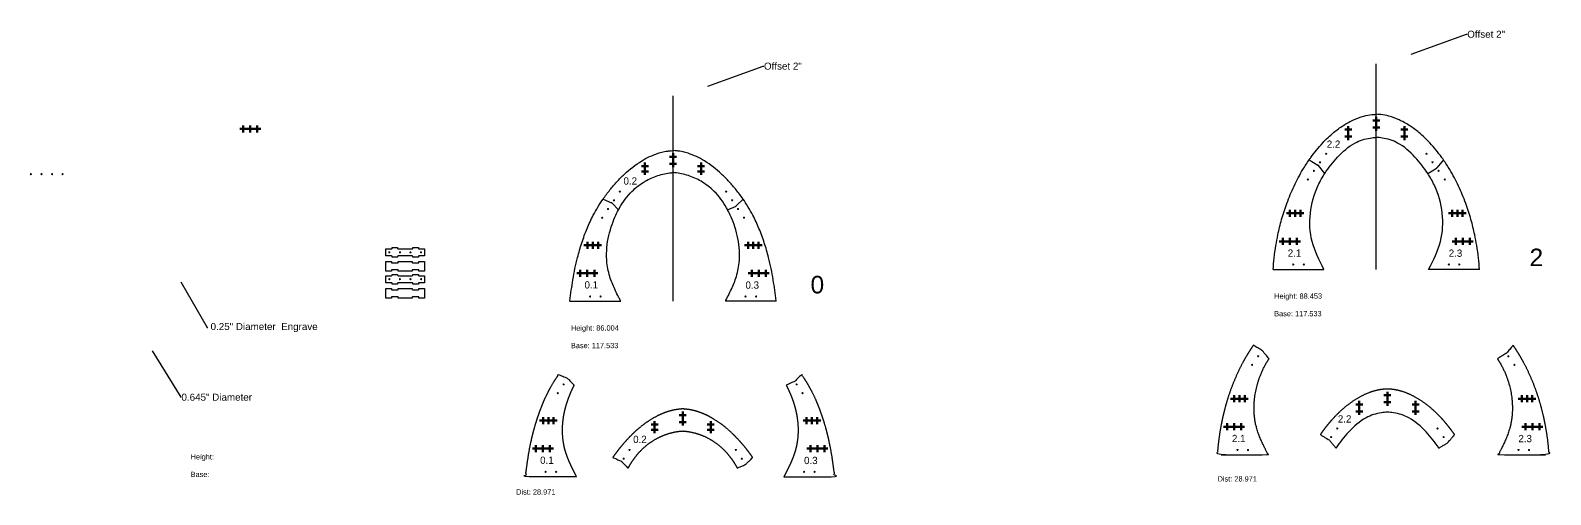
# Model space of a CAD drawing. Header units: inches. Extents: x -1683 to 11264, y -1696 to 865.
# Drawn here: x -1683 to -817, y 85 to 349 of the extents above; entities that cross this region are included whole.
import ezdxf
from ezdxf import colors
from ezdxf.entities.mleader import LeaderData, LeaderLine
from ezdxf.math import Vec2, Vec3

# ---------------------------------------------------------------- set-up
doc = ezdxf.new("R2010")
doc.units = ezdxf.units.IN
doc.header["$MEASUREMENT"] = 0
doc.header["$PDMODE"] = 2
doc.header["$PDSIZE"] = 2
for name, color, linetype, lineweight in [('Annotation', 7, 'Continuous', 9), ('Drilling', 3, 'Continuous', 13), ('Engrave', 4, 'Continuous', 50)]:
    doc.layers.add(name, color=color, linetype=linetype, lineweight=lineweight)
doc.styles.get("Standard").update_dxf_attribs({"font": 'Arial.ttf'})
doc.styles.add('Tw Cen MT', font='')
doc.styles.get('Tw Cen MT').set_extended_font_data('Tw Cen MT')

# ---------------------------------------------------------------- blocks, each defined once
blk = doc.blocks.new('*U124')
at = {"layer": 'Drilling'}
blk.add_circle((0, 0), 0.333, dxfattribs=at)
blk = doc.blocks.new('*U125')
at = {"layer": 'Drilling', "color": 0, "linetype": 'ByBlock', "lineweight": -2, "transparency": 16777216}
for p in [(-18, 0), (-12, 0), (-6, 0), (0, 0)]:
    blk.add_blockref('*U124', p, dxfattribs=at)
blk = doc.blocks.new('*U316')
at = {"layer": 'Drilling'}
blk.add_circle((0, 0), 0.333, dxfattribs=at)
blk = doc.blocks.new('*U317')
at = {"layer": 'Drilling', "color": 0, "linetype": 'ByBlock', "lineweight": -2, "transparency": 16777216}
for p in [(-18, 0), (-12, 0), (-6, 0), (0, 0)]:
    blk.add_blockref('*U316', p, dxfattribs=at)
blk = doc.blocks.new('*U512')
at = {"layer": 'Engrave'}
blk.add_point((0, 0), dxfattribs=at)
blk = doc.blocks.new('*U513')
at = {"layer": 'Engrave', "color": 0, "linetype": 'ByBlock', "lineweight": -2, "transparency": 16777216}
for p in [(0, 0), (4, 0), (8, 0)]:
    blk.add_blockref('*U512', p, dxfattribs=at)
blk = doc.blocks.new('*U2768')
at = {"layer": 'Engrave'}
blk.add_point((0, 0), dxfattribs=at)
blk = doc.blocks.new('*U2769')
at = {"layer": 'Engrave', "color": 0, "linetype": 'ByBlock', "lineweight": -2, "transparency": 16777216}
for p in [(0, 0), (4, 0), (8, 0)]:
    blk.add_blockref('*U2768', p, dxfattribs=at)
blk = doc.blocks.new('*U2770')
at = {"layer": 'Engrave'}
blk.add_point((0, 0), dxfattribs=at)
blk = doc.blocks.new('*U2771')
at = {"layer": 'Engrave', "color": 0, "linetype": 'ByBlock', "lineweight": -2, "transparency": 16777216}
for p in [(0, 0), (3, 0), (6, 0)]:
    blk.add_blockref('*U2770', p, dxfattribs=at)
blk = doc.blocks.new('*U2773')
at = {"layer": 'Engrave'}
blk.add_point((0, 0), dxfattribs=at)
blk = doc.blocks.new('*U2774')
at = {"layer": 'Engrave', "color": 0, "linetype": 'ByBlock', "lineweight": -2, "transparency": 16777216}
for p in [(0, 0), (4, 0)]:
    blk.add_blockref('*U2773', p, dxfattribs=at)
blk = doc.blocks.new('*U2776')
at = {"layer": 'Engrave'}
blk.add_point((0, 0), dxfattribs=at)
blk = doc.blocks.new('*U2777')
at = {"layer": 'Engrave', "color": 0, "linetype": 'ByBlock', "lineweight": -2, "transparency": 16777216}
for p in [(0, 0), (3, 0)]:
    blk.add_blockref('*U2776', p, dxfattribs=at)
blk = doc.blocks.new('*U2778')
at = {"layer": 'Engrave'}
blk.add_point((0, 0), dxfattribs=at)
blk = doc.blocks.new('*U2779')
at = {"layer": 'Engrave', "color": 0, "linetype": 'ByBlock', "lineweight": -2, "transparency": 16777216}
for p in [(0, 0), (4, 0), (8, 0)]:
    blk.add_blockref('*U2778', p, dxfattribs=at)
blk = doc.blocks.new('*U2780')
at = {"layer": 'Engrave'}
blk.add_point((0, 0), dxfattribs=at)
blk = doc.blocks.new('*U2781')
at = {"layer": 'Engrave', "color": 0, "linetype": 'ByBlock', "lineweight": -2, "transparency": 16777216}
for p in [(0, 0), (3, 0), (6, 0)]:
    blk.add_blockref('*U2780', p, dxfattribs=at)
blk = doc.blocks.new('*U2782')
at = {"layer": 'Engrave'}
blk.add_point((0, 0), dxfattribs=at)
blk = doc.blocks.new('*U2783')
at = {"layer": 'Engrave', "color": 0, "linetype": 'ByBlock', "lineweight": -2, "transparency": 16777216}
for p in [(0, 0), (3, 0)]:
    blk.add_blockref('*U2782', p, dxfattribs=at)
blk = doc.blocks.new('*U2786')
at = {"layer": 'Engrave'}
blk.add_point((0, 0), dxfattribs=at)
blk = doc.blocks.new('*U2787')
at = {"layer": 'Engrave', "color": 0, "linetype": 'ByBlock', "lineweight": -2, "transparency": 16777216}
for p in [(0, 0), (4, 0), (8, 0)]:
    blk.add_blockref('*U2786', p, dxfattribs=at)
blk = doc.blocks.new('*U2788')
at = {"layer": 'Engrave'}
blk.add_point((0, 0), dxfattribs=at)
blk = doc.blocks.new('*U2789')
at = {"layer": 'Engrave', "color": 0, "linetype": 'ByBlock', "lineweight": -2, "transparency": 16777216}
for p in [(0, 0), (3, 0), (6, 0)]:
    blk.add_blockref('*U2788', p, dxfattribs=at)
blk = doc.blocks.new('*U2793')
at = {"layer": 'Engrave'}
blk.add_point((0, 0), dxfattribs=at)
blk = doc.blocks.new('*U2794')
at = {"layer": 'Engrave', "color": 0, "linetype": 'ByBlock', "lineweight": -2, "transparency": 16777216}
for p in [(0, 0), (4, 0)]:
    blk.add_blockref('*U2793', p, dxfattribs=at)
blk = doc.blocks.new('*U2795')
at = {"layer": 'Engrave'}
blk.add_point((0, 0), dxfattribs=at)
blk = doc.blocks.new('*U2796')
at = {"layer": 'Engrave', "color": 0, "linetype": 'ByBlock', "lineweight": -2, "transparency": 16777216}
for p in [(0, 0), (3, 0)]:
    blk.add_blockref('*U2795', p, dxfattribs=at)
blk = doc.blocks.new('*U2797')
at = {"layer": 'Engrave'}
blk.add_point((0, 0), dxfattribs=at)
blk = doc.blocks.new('*U2798')
at = {"layer": 'Engrave', "color": 0, "linetype": 'ByBlock', "lineweight": -2, "transparency": 16777216}
for p in [(0, 0), (3, 0)]:
    blk.add_blockref('*U2797', p, dxfattribs=at)
blk = doc.blocks.new('*U2801')
at = {"layer": 'Engrave'}
blk.add_point((0, 0), dxfattribs=at)
blk = doc.blocks.new('*U2802')
at = {"layer": 'Engrave', "color": 0, "linetype": 'ByBlock', "lineweight": -2, "transparency": 16777216}
for p in [(0, 0), (4, 0), (8, 0)]:
    blk.add_blockref('*U2801', p, dxfattribs=at)
blk = doc.blocks.new('*U2803')
at = {"layer": 'Engrave'}
blk.add_point((0, 0), dxfattribs=at)
blk = doc.blocks.new('*U2804')
at = {"layer": 'Engrave', "color": 0, "linetype": 'ByBlock', "lineweight": -2, "transparency": 16777216}
for p in [(0, 0), (3, 0), (6, 0)]:
    blk.add_blockref('*U2803', p, dxfattribs=at)
blk = doc.blocks.new('*U2915')
at = {"layer": 'Engrave'}
blk.add_point((0, 0), dxfattribs=at)
blk = doc.blocks.new('*U2916')
at = {"layer": 'Engrave', "color": 0, "linetype": 'ByBlock', "lineweight": -2, "transparency": 16777216}
for p in [(0, 0), (4, 0), (8, 0)]:
    blk.add_blockref('*U2915', p, dxfattribs=at)
blk = doc.blocks.new('*U2917')
at = {"layer": 'Engrave'}
blk.add_point((0, 0), dxfattribs=at)
blk = doc.blocks.new('*U2918')
at = {"layer": 'Engrave', "color": 0, "linetype": 'ByBlock', "lineweight": -2, "transparency": 16777216}
for p in [(0, 0), (3, 0), (6, 0)]:
    blk.add_blockref('*U2917', p, dxfattribs=at)
blk = doc.blocks.new('*U2919')
at = {"layer": 'Engrave'}
blk.add_point((0, 0), dxfattribs=at)
blk = doc.blocks.new('*U2920')
at = {"layer": 'Engrave', "color": 0, "linetype": 'ByBlock', "lineweight": -2, "transparency": 16777216}
for p in [(0, 0), (4, 0)]:
    blk.add_blockref('*U2919', p, dxfattribs=at)
blk = doc.blocks.new('*U2921')
at = {"layer": 'Engrave'}
blk.add_point((0, 0), dxfattribs=at)
blk = doc.blocks.new('*U2922')
at = {"layer": 'Engrave', "color": 0, "linetype": 'ByBlock', "lineweight": -2, "transparency": 16777216}
for p in [(0, 0), (4, 0)]:
    blk.add_blockref('*U2921', p, dxfattribs=at)
blk = doc.blocks.new('*U2923')
at = {"layer": 'Engrave'}
blk.add_point((0, 0), dxfattribs=at)
blk = doc.blocks.new('*U2924')
at = {"layer": 'Engrave', "color": 0, "linetype": 'ByBlock', "lineweight": -2, "transparency": 16777216}
for p in [(0, 0), (4, 0), (8, 0)]:
    blk.add_blockref('*U2923', p, dxfattribs=at)
blk = doc.blocks.new('*U2925')
at = {"layer": 'Engrave'}
blk.add_point((0, 0), dxfattribs=at)
blk = doc.blocks.new('*U2926')
at = {"layer": 'Engrave', "color": 0, "linetype": 'ByBlock', "lineweight": -2, "transparency": 16777216}
for p in [(0, 0), (3, 0), (6, 0)]:
    blk.add_blockref('*U2925', p, dxfattribs=at)
blk = doc.blocks.new('*U2927')
at = {"layer": 'Engrave'}
blk.add_point((0, 0), dxfattribs=at)
blk = doc.blocks.new('*U2928')
at = {"layer": 'Engrave', "color": 0, "linetype": 'ByBlock', "lineweight": -2, "transparency": 16777216}
for p in [(0, 0), (4, 0)]:
    blk.add_blockref('*U2927', p, dxfattribs=at)
blk = doc.blocks.new('*U2931')
at = {"layer": 'Engrave'}
blk.add_point((0, 0), dxfattribs=at)
blk = doc.blocks.new('*U2932')
at = {"layer": 'Engrave', "color": 0, "linetype": 'ByBlock', "lineweight": -2, "transparency": 16777216}
for p in [(0, 0), (4, 0), (8, 0)]:
    blk.add_blockref('*U2931', p, dxfattribs=at)
blk = doc.blocks.new('*U2933')
at = {"layer": 'Engrave'}
blk.add_point((0, 0), dxfattribs=at)
blk = doc.blocks.new('*U2934')
at = {"layer": 'Engrave', "color": 0, "linetype": 'ByBlock', "lineweight": -2, "transparency": 16777216}
for p in [(0, 0), (3, 0), (6, 0)]:
    blk.add_blockref('*U2933', p, dxfattribs=at)
blk = doc.blocks.new('*U2938')
at = {"layer": 'Engrave'}
blk.add_point((0, 0), dxfattribs=at)
blk = doc.blocks.new('*U2939')
at = {"layer": 'Engrave', "color": 0, "linetype": 'ByBlock', "lineweight": -2, "transparency": 16777216}
for p in [(0, 0), (4, 0)]:
    blk.add_blockref('*U2938', p, dxfattribs=at)
blk = doc.blocks.new('*U2940')
at = {"layer": 'Engrave'}
blk.add_point((0, 0), dxfattribs=at)
blk = doc.blocks.new('*U2941')
at = {"layer": 'Engrave', "color": 0, "linetype": 'ByBlock', "lineweight": -2, "transparency": 16777216}
for p in [(0, 0), (4, 0)]:
    blk.add_blockref('*U2940', p, dxfattribs=at)
blk = doc.blocks.new('*U2942')
at = {"layer": 'Engrave'}
blk.add_point((0, 0), dxfattribs=at)
blk = doc.blocks.new('*U2943')
at = {"layer": 'Engrave', "color": 0, "linetype": 'ByBlock', "lineweight": -2, "transparency": 16777216}
for p in [(0, 0), (4, 0)]:
    blk.add_blockref('*U2942', p, dxfattribs=at)
blk = doc.blocks.new('*U2946')
at = {"layer": 'Engrave'}
blk.add_point((0, 0), dxfattribs=at)
blk = doc.blocks.new('*U2947')
at = {"layer": 'Engrave', "color": 0, "linetype": 'ByBlock', "lineweight": -2, "transparency": 16777216}
for p in [(0, 0), (4, 0), (8, 0)]:
    blk.add_blockref('*U2946', p, dxfattribs=at)
blk = doc.blocks.new('*U2948')
at = {"layer": 'Engrave'}
blk.add_point((0, 0), dxfattribs=at)
blk = doc.blocks.new('*U2949')
at = {"layer": 'Engrave', "color": 0, "linetype": 'ByBlock', "lineweight": -2, "transparency": 16777216}
for p in [(0, 0), (3, 0), (6, 0)]:
    blk.add_blockref('*U2948', p, dxfattribs=at)

msp = doc.modelspace()

# ---------------------------------------------------------------- linework, layer by layer
for p, q in [((-916.5583, 213.03665), (-916.5583, 330.23542)), ((-1317.1114, 194.84071), (-1317.1114, 312.03948)), ((-954.81141, 275.51846), (-949.82097, 272.52832)), ((-945.85847, 267.82258), (-949.56403, 272.30747)), ((-887.25814, 267.82258), (-882.26769, 270.81271)), ((-878.30519, 275.51846), (-882.01076, 271.03357)), ((-1356.95135, 253.16871), (-1352.15823, 251.00154)), ((-1277.27144, 253.16871), (-1280.93498, 249.3939)), ((-1348.18907, 247.012), (-1351.85261, 250.7868)), ((-1286.03373, 247.012), (-1281.2406, 249.17916)), ((-975.32496, 213.03684), (-946.35391, 213.03684)), ((-857.79165, 213.03684), (-886.7627, 213.03684)), ((-1375.87805, 194.84089), (-1346.90691, 194.84071)), ((-1258.34475, 194.84089), (-1287.31589, 194.84071))]:
    msp.add_line(p, q)
for points in [[(-1480.66869, 220.74026), (-1480.66869, 224.74026), (-1477.41869, 224.74026, 0.414213562), (-1477.16869, 224.99026), (-1477.16869, 225.49026), (-1473.96869, 225.49026), (-1473.96869, 224.99026, 0.414213562), (-1473.71869, 224.74026), (-1465.61869, 224.74026, 0.414213562), (-1465.36869, 224.99026), (-1465.36869, 225.49026), (-1462.16869, 225.49026), (-1462.16869, 224.99026, 0.414213562), (-1461.91869, 224.74026), (-1458.66869, 224.74026), (-1458.66869, 220.74026), (-1461.91869, 220.74026, 0.414213562), (-1462.16869, 220.49026), (-1462.16869, 219.99026), (-1465.36869, 219.99026), (-1465.36869, 220.49026, 0.414213562), (-1465.61869, 220.74026), (-1473.71869, 220.74026, 0.414213562), (-1473.96869, 220.49026), (-1473.96869, 219.99026), (-1477.16869, 219.99026), (-1477.16869, 220.49026, 0.414213562), (-1477.41869, 220.74026)], [(-1477.46869, 217.47058), (-1477.46869, 216.97058, 0.414213562), (-1477.21869, 216.72058), (-1473.91869, 216.72058, 0.414213562), (-1473.66869, 216.97058), (-1473.66869, 217.47058), (-1465.66869, 217.47058), (-1465.66869, 216.97058, 0.414213562), (-1465.41869, 216.72058), (-1462.11869, 216.72058, 0.414213562), (-1461.86869, 216.97058), (-1461.86869, 217.47058), (-1458.66869, 217.47058), (-1458.66869, 212.02058), (-1461.86869, 212.02058), (-1461.86869, 212.52058, 0.414213562), (-1462.11869, 212.77058), (-1465.41869, 212.77058, 0.414213562), (-1465.66869, 212.52058), (-1465.66869, 212.02058), (-1473.66869, 212.02058), (-1473.66869, 212.52058, 0.414213562), (-1473.91869, 212.77058), (-1477.21869, 212.77058, 0.414213562), (-1477.46869, 212.52058), (-1477.46869, 212.02058), (-1480.66869, 212.02058), (-1480.66869, 217.47058)], [(-1480.66869, 205.42252), (-1480.66869, 209.42252), (-1477.41869, 209.42252, 0.414213562), (-1477.16869, 209.67252), (-1477.16869, 210.17252), (-1473.96869, 210.17252), (-1473.96869, 209.67252, 0.414213562), (-1473.71869, 209.42252), (-1465.61869, 209.42252, 0.414213562), (-1465.36869, 209.67252), (-1465.36869, 210.17252), (-1462.16869, 210.17252), (-1462.16869, 209.67252, 0.414213562), (-1461.91869, 209.42252), (-1458.66869, 209.42252), (-1458.66869, 205.42252), (-1461.91869, 205.42252, 0.414213562), (-1462.16869, 205.17252), (-1462.16869, 204.67252), (-1465.36869, 204.67252), (-1465.36869, 205.17252, 0.414213562), (-1465.61869, 205.42252), (-1473.71869, 205.42252, 0.414213562), (-1473.96869, 205.17252), (-1473.96869, 204.67252), (-1477.16869, 204.67252), (-1477.16869, 205.17252, 0.414213562), (-1477.41869, 205.42252)], [(-1477.46869, 202.15284), (-1477.46869, 201.65284, 0.414213562), (-1477.21869, 201.40284), (-1473.91869, 201.40284, 0.414213562), (-1473.66869, 201.65284), (-1473.66869, 202.15284), (-1465.66869, 202.15284), (-1465.66869, 201.65284, 0.414213562), (-1465.41869, 201.40284), (-1462.11869, 201.40284, 0.414213562), (-1461.86869, 201.65284), (-1461.86869, 202.15284), (-1458.66869, 202.15284), (-1458.66869, 196.70284), (-1461.86869, 196.70284), (-1461.86869, 197.20284, 0.414213562), (-1462.11869, 197.45284), (-1465.41869, 197.45284, 0.414213562), (-1465.66869, 197.20284), (-1465.66869, 196.70284), (-1473.66869, 196.70284), (-1473.66869, 197.20284, 0.414213562), (-1473.91869, 197.45284), (-1477.21869, 197.45284, 0.414213562), (-1477.46869, 197.20284), (-1477.46869, 196.70284), (-1480.66869, 196.70284), (-1480.66869, 202.15284)]]:
    msp.add_lwpolyline(points, format="xyb", close=True)
for centre, start, end in [((-950.33494, 271.67052), 39.564643, 59.07113313), ((-882.78167, 271.67052), 300.92886687, 320.435357), ((-1352.57021, 250.09035), 44.14300032, 65.67037489), ((-1281.65259, 250.09035), 294.32962511, 315.85699968)]:
    msp.add_arc(centre, 1, start, end)
for points, knots in [([(-954.81141, 275.51846), (-954.49996, 275.96795), (-952.1267, 279.33007), (-947.71695, 284.76466), (-941.38304, 290.83401), (-935.45172, 295.26154), (-929.70698, 298.47281), (-924.25122, 300.49948), (-919.90612, 301.32841), (-917.48636, 301.48298), (-916.61551, 301.48979), (-916.5583, 301.49003)], [105.002959458, 105.002959458, 105.002959458, 105.002959458, 107.591265343, 124.479830181, 138.046092772, 149.023123016, 159.439633593, 169.104959588, 176.444360695, 180.296817196, 180.567674397, 180.567674397, 180.567674397, 180.567674397]), ([(-878.30519, 275.51846), (-878.61664, 275.96795), (-880.98991, 279.33007), (-885.39966, 284.76466), (-891.73357, 290.83401), (-897.66488, 295.26154), (-903.40963, 298.47281), (-908.86539, 300.49948), (-913.21049, 301.32841), (-915.63024, 301.48298), (-916.5011, 301.48979), (-916.5583, 301.49003)], [105.002959458, 105.002959458, 105.002959458, 105.002959458, 107.591265343, 124.479830181, 138.046092772, 149.023123016, 159.439633593, 169.104959588, 176.444360695, 180.296817196, 180.567674397, 180.567674397, 180.567674397, 180.567674397]), ([(-945.85847, 267.82258), (-943.72728, 271.08683), (-938.57651, 277.5055), (-930.17357, 285.20611), (-921.90482, 287.88117), (-917.70752, 288.22572), (-916.5583, 288.32005)], [57.791522081, 57.791522081, 57.791522081, 57.791522081, 69.465306279, 82.208032035, 91.385340488, 94.845455813, 94.845455813, 94.845455813, 94.845455813]), ([(-887.25814, 267.82258), (-889.38932, 271.08683), (-894.5401, 277.5055), (-902.94304, 285.20611), (-911.21179, 287.88117), (-915.40909, 288.22572), (-916.5583, 288.32005)], [57.791522081, 57.791522081, 57.791522081, 57.791522081, 69.465306279, 82.208032035, 91.385340488, 94.845455813, 94.845455813, 94.845455813, 94.845455813]), ([(-1356.95135, 253.16871), (-1355.72634, 254.93385), (-1354.43765, 256.6565), (-1351.81308, 259.92666), (-1350.48526, 261.47857), (-1347.72054, 264.50213), (-1346.28226, 265.97105), (-1341.78036, 270.19234), (-1338.52908, 272.76007), (-1333.52506, 275.80695), (-1332.02052, 276.62606), (-1328.90667, 278.0931), (-1327.29938, 278.73873), (-1324.71488, 279.56417), (-1323.76676, 279.82454), (-1322.22263, 280.17254), (-1321.63427, 280.28788), (-1320.40988, 280.48986), (-1319.77951, 280.57171), (-1318.54403, 280.71009), (-1317.93608, 280.76731), (-1317.32575, 280.82461), (-1317.31203, 280.82589), (-1317.29832, 280.82718), (-1317.29125, 280.82784), (-1317.28418, 280.82851), (-1317.27711, 280.82917), (-1317.22188, 280.83436), (-1317.16664, 280.83954), (-1317.1114, 280.84473)], [60.710286849, 60.710286849, 60.710286849, 60.710286849, 67.000614528, 67.000614528, 72.966469547, 72.966469547, 78.932324565, 78.932324565, 90.864034602, 90.864034602, 95.749380578, 95.749380578, 100.634726554, 100.634726554, 103.401105865, 103.401105865, 105.083239488, 105.083239488, 106.877666798, 106.877666798, 108.672094109, 108.672094109, 108.713372005, 108.713372005, 108.713372005, 108.734653595, 108.734653595, 108.734653595, 108.900976529, 108.900976529, 108.900976529, 108.900976529]), ([(-1277.27144, 253.16871), (-1278.49646, 254.93385), (-1279.78515, 256.6565), (-1282.40972, 259.92666), (-1283.73754, 261.47857), (-1286.50226, 264.50213), (-1287.94054, 265.97105), (-1292.44243, 270.19234), (-1295.69372, 272.76007), (-1300.69773, 275.80695), (-1302.20228, 276.62606), (-1305.31613, 278.0931), (-1306.92342, 278.73873), (-1309.50792, 279.56417), (-1310.45604, 279.82454), (-1312.00017, 280.17254), (-1312.58853, 280.28788), (-1313.81292, 280.48986), (-1314.44329, 280.57171), (-1315.67877, 280.71009), (-1316.28672, 280.76731), (-1316.89705, 280.82461), (-1316.91077, 280.82589), (-1316.92448, 280.82718), (-1316.93155, 280.82784), (-1316.93862, 280.82851), (-1316.94569, 280.82917), (-1317.00092, 280.83436), (-1317.05616, 280.83954), (-1317.1114, 280.84473)], [60.710286849, 60.710286849, 60.710286849, 60.710286849, 67.000614528, 67.000614528, 72.966469547, 72.966469547, 78.932324565, 78.932324565, 90.864034602, 90.864034602, 95.749380578, 95.749380578, 100.634726554, 100.634726554, 103.401105865, 103.401105865, 105.083239488, 105.083239488, 106.877666798, 106.877666798, 108.672094109, 108.672094109, 108.713372005, 108.713372005, 108.713372005, 108.734653595, 108.734653595, 108.734653595, 108.900976529, 108.900976529, 108.900976529, 108.900976529]), ([(-975.32496, 213.03684), (-975.1524, 215.19949), (-974.78722, 219.77632), (-973.85631, 226.37235), (-972.49025, 233.70564), (-970.51752, 241.74964), (-967.52406, 251.0488), (-963.54974, 260.61168), (-959.18325, 268.8527), (-956.06916, 273.70325), (-954.81141, 275.51846)], [0, 0, 0, 0, 10.270592873, 21.735729519, 31.519656393, 45.582042079, 60.919548462, 77.731038623, 94.550370705, 105.002959458, 105.002959458, 105.002959458, 105.002959458]), ([(-857.79165, 213.03684), (-857.96421, 215.19949), (-858.32939, 219.77632), (-859.2603, 226.37235), (-860.62636, 233.70564), (-862.59909, 241.74964), (-865.59255, 251.0488), (-869.56686, 260.61168), (-873.93335, 268.8527), (-877.04744, 273.70325), (-878.30519, 275.51846)], [0, 0, 0, 0, 10.270592873, 21.735729519, 31.519656393, 45.582042079, 60.919548462, 77.731038623, 94.550370705, 105.002959458, 105.002959458, 105.002959458, 105.002959458]), ([(-1348.18907, 247.012), (-1347.98572, 247.39393), (-1347.77797, 247.77304), (-1345.63245, 251.57433), (-1343.32682, 254.73861), (-1338.33476, 259.71287), (-1335.80135, 261.67313), (-1330.7741, 264.64011), (-1328.33708, 265.74701), (-1323.29086, 267.39223), (-1320.68395, 267.93179), (-1317.75378, 268.19985), (-1317.44897, 268.22368), (-1317.14376, 268.24347), (-1317.13524, 268.24402), (-1317.12672, 268.24457), (-1317.1182, 268.24512), (-1317.11593, 268.24527), (-1317.11367, 268.24541), (-1317.1114, 268.24556)], [55.28204478, 55.28204478, 55.28204478, 55.28204478, 56.605492384, 56.605492384, 68.660561231, 68.660561231, 78.467626561, 78.467626561, 86.709643672, 86.709643672, 94.951660783, 94.951660783, 95.907133881, 95.907133881, 95.907133881, 95.933801058, 95.933801058, 95.933801058, 95.940896528, 95.940896528, 95.940896528, 95.940896528]), ([(-1286.03373, 247.012), (-1286.23708, 247.39393), (-1286.44483, 247.77304), (-1288.59034, 251.57433), (-1290.89598, 254.73861), (-1295.88804, 259.71287), (-1298.42145, 261.67313), (-1303.4487, 264.64011), (-1305.88572, 265.74701), (-1310.93194, 267.39223), (-1313.53885, 267.93179), (-1316.46902, 268.19985), (-1316.77383, 268.22368), (-1317.07904, 268.24347), (-1317.08756, 268.24402), (-1317.09608, 268.24457), (-1317.1046, 268.24512), (-1317.10687, 268.24527), (-1317.10913, 268.24541), (-1317.1114, 268.24556)], [55.28204478, 55.28204478, 55.28204478, 55.28204478, 56.605492384, 56.605492384, 68.660561231, 68.660561231, 78.467626561, 78.467626561, 86.709643672, 86.709643672, 94.951660783, 94.951660783, 95.907133881, 95.907133881, 95.907133881, 95.933801058, 95.933801058, 95.933801058, 95.940896528, 95.940896528, 95.940896528, 95.940896528]), ([(-946.35381, 213.03665), (-949.03247, 218.24192), (-954.18196, 228.24861), (-954.94218, 245.35615), (-951.26876, 258.55745), (-947.27817, 265.64807), (-945.85847, 267.82258)], [0, 0, 0, 0, 17.377232933, 33.406270162, 50.014968831, 57.791522081, 57.791522081, 57.791522081, 57.791522081]), ([(-886.76279, 213.03665), (-884.08414, 218.24192), (-878.93464, 228.24861), (-878.17442, 245.35615), (-881.84785, 258.55745), (-885.83843, 265.64807), (-887.25814, 267.82258)], [0, 0, 0, 0, 17.377232933, 33.406270162, 50.014968831, 57.791522081, 57.791522081, 57.791522081, 57.791522081]), ([(-1375.87805, 194.84089), (-1375.86704, 194.9261), (-1375.85602, 195.01131), (-1375.84501, 195.09652), (-1375.84497, 195.09681), (-1375.84493, 195.09711), (-1375.84489, 195.09741), (-1375.32797, 199.09626), (-1374.80859, 203.11699), (-1373.80789, 209.25525), (-1373.4225, 211.37579), (-1372.54712, 215.59682), (-1372.05999, 217.69788), (-1370.79937, 222.60589), (-1369.98572, 225.40254), (-1368.17575, 230.9461), (-1367.17651, 233.69571), (-1365.01103, 238.9389), (-1363.8588, 241.43804), (-1360.90421, 247.09073), (-1359.01843, 250.19022), (-1356.95135, 253.16871)], [-0.258463459, -0.258463459, -0.258463459, -0.258463459, -0.000903927, -0.000903927, -0.000903927, 0, 0, 0, 12.087454221, 12.087454221, 18.461027014, 18.461027014, 24.834599807, 24.834599807, 33.432337921, 33.432337921, 42.030076035, 42.030076035, 50.096032657, 50.096032657, 60.710286849, 60.710286849, 60.710286849, 60.710286849]), ([(-1258.34475, 194.84089), (-1258.35576, 194.9261), (-1258.36678, 195.01131), (-1258.37779, 195.09652), (-1258.37783, 195.09681), (-1258.37787, 195.09711), (-1258.37791, 195.09741), (-1258.89483, 199.09626), (-1259.41421, 203.11699), (-1260.41491, 209.25525), (-1260.8003, 211.37579), (-1261.67568, 215.59682), (-1262.16281, 217.69788), (-1263.42343, 222.60589), (-1264.23708, 225.40254), (-1266.04705, 230.9461), (-1267.04629, 233.69571), (-1269.21177, 238.9389), (-1270.364, 241.43804), (-1273.31859, 247.09073), (-1275.20436, 250.19022), (-1277.27144, 253.16871)], [-0.258463459, -0.258463459, -0.258463459, -0.258463459, -0.000903927, -0.000903927, -0.000903927, 0, 0, 0, 12.087454221, 12.087454221, 18.461027014, 18.461027014, 24.834599807, 24.834599807, 33.432337921, 33.432337921, 42.030076035, 42.030076035, 50.096032657, 50.096032657, 60.710286849, 60.710286849, 60.710286849, 60.710286849]), ([(-1346.90691, 194.84071), (-1347.02158, 195.06588), (-1347.13624, 195.29106), (-1347.25091, 195.51624), (-1347.25126, 195.51693), (-1347.25161, 195.51762), (-1347.25196, 195.51831), (-1347.55428, 196.11199), (-1347.85591, 196.70432), (-1348.75301, 198.47922), (-1349.34069, 199.65976), (-1351.02733, 203.20765), (-1352.05027, 205.58077), (-1353.3263, 209.42361), (-1353.72231, 210.86333), (-1354.34815, 213.79766), (-1354.58092, 215.2897), (-1354.97271, 219.08902), (-1355.02824, 221.41257), (-1354.68073, 228.34406), (-1353.755, 232.88721), (-1351.6901, 239.178), (-1350.98286, 241.02943), (-1349.57896, 244.26136), (-1348.91184, 245.65445), (-1348.18907, 247.012)], [-0.754891963, -0.754891963, -0.754891963, -0.754891963, -0.002302886, -0.002302886, -0.002302886, 0, 0, 0, 1.984202909, 1.984202909, 5.952608728, 5.952608728, 13.889420366, 13.889420366, 18.548942685, 18.548942685, 23.208465004, 23.208465004, 30.322451181, 30.322451181, 44.550423536, 44.550423536, 50.57795796, 50.57795796, 55.28204478, 55.28204478, 55.28204478, 55.28204478]), ([(-1287.31589, 194.84071), (-1287.20122, 195.06588), (-1287.08656, 195.29106), (-1286.97189, 195.51624), (-1286.97154, 195.51693), (-1286.97119, 195.51762), (-1286.97084, 195.51831), (-1286.66852, 196.11199), (-1286.36689, 196.70432), (-1285.46979, 198.47922), (-1284.88211, 199.65976), (-1283.19547, 203.20765), (-1282.17253, 205.58077), (-1280.8965, 209.42361), (-1280.50049, 210.86333), (-1279.87465, 213.79766), (-1279.64188, 215.2897), (-1279.25008, 219.08902), (-1279.19456, 221.41257), (-1279.54207, 228.34406), (-1280.46779, 232.88721), (-1282.5327, 239.178), (-1283.23994, 241.02943), (-1284.64384, 244.26136), (-1285.31096, 245.65445), (-1286.03373, 247.012)], [-0.754891963, -0.754891963, -0.754891963, -0.754891963, -0.002302886, -0.002302886, -0.002302886, 0, 0, 0, 1.984202909, 1.984202909, 5.952608728, 5.952608728, 13.889420366, 13.889420366, 18.548942685, 18.548942685, 23.208465004, 23.208465004, 30.322451181, 30.322451181, 44.550423536, 44.550423536, 50.57795796, 50.57795796, 55.28204478, 55.28204478, 55.28204478, 55.28204478]), ([(-880.93129, 111.09554), (-883.06248, 114.35979), (-888.21325, 120.77846), (-896.61619, 128.47907), (-904.88494, 131.15413), (-909.08224, 131.49867), (-910.23146, 131.59301), (-911.38067, 131.49867), (-915.57797, 131.15413), (-923.84672, 128.47907), (-932.24966, 120.77846), (-937.40044, 114.35979), (-939.53163, 111.09554)], [0, 0, 0, 0, 11.673784197, 24.416509954, 33.593818407, 37.053933732, 37.053933732, 37.053933732, 40.514049057, 49.691357509, 62.434083266, 74.107867463, 74.107867463, 74.107867463, 74.107867463])]:
    msp.add_open_spline(points, degree=3, knots=knots)
for points, weights, knots in [([(-977.64113, 162.07493), (-979.06083, 159.90043), (-983.05142, 152.80981), (-986.72484, 139.6085), (-985.96462, 122.50096), (-980.81513, 112.49427), (-978.13647, 107.28901), (-978.13644, 107.28894), (-978.13649, 107.28919), (-978.13656, 107.28919), (-987.79358, 107.28919), (-997.4506, 107.28919), (-1007.10761, 107.28919), (-1006.93506, 109.45184), (-1006.56987, 114.02868), (-1005.63897, 120.6247), (-1004.2729, 127.95799), (-1002.30017, 136.002), (-999.30671, 145.30116), (-995.3324, 154.86403), (-990.96591, 163.10506), (-987.85182, 167.95561), (-986.59407, 169.77081), (-984.93059, 168.7741), (-983.26711, 167.77739), (-981.60362, 166.78068), (-981.5058, 166.72207), (-981.41933, 166.64773), (-981.34669, 166.55982), (-980.1115, 165.06486), (-978.87632, 163.56989), (-977.64113, 162.07493)], [1, 1, 1, 1, 1, 1, 1, 1, 1, 1, 1, 1, 1, 1, 1, 1, 1, 1, 1, 1, 1, 1, 1, 1, 1, 1, 0.990364310688, 0.990364310688, 1, 1, 1, 1], [0, 0, 0, 0, 7.77655325, 24.38525192, 40.414289149, 57.791522081, 57.791522081, 57.791522081, 57.791732653, 57.791732653, 57.791732653, 58.791732653, 58.791732653, 58.791732653, 69.062325526, 80.527462172, 90.311389046, 104.373774732, 119.711281115, 136.522771276, 153.342103358, 163.794692111, 163.794692111, 163.794692111, 164.794692111, 164.794692111, 164.794692111, 165.135144589, 165.135144589, 165.135144589, 166.135144589, 166.135144589, 166.135144589, 166.135144589]), ([(-847.57663, 162.07493), (-845.91315, 163.07164), (-844.24967, 164.06835), (-842.58619, 165.06507), (-842.48837, 165.12368), (-842.40189, 165.19801), (-842.32926, 165.28592), (-841.09407, 166.78089), (-839.85888, 168.27585), (-838.62369, 169.77081), (-837.36594, 167.95561), (-834.25185, 163.10506), (-829.88536, 154.86403), (-825.91105, 145.30116), (-822.91759, 136.002), (-820.94486, 127.95799), (-819.57879, 120.6247), (-818.64789, 114.02868), (-818.2827, 109.45184), (-818.11015, 107.28919), (-827.76716, 107.28919), (-837.42418, 107.28919), (-847.0812, 107.28919), (-847.08127, 107.28919), (-847.08132, 107.28894), (-847.08129, 107.28901), (-844.40263, 112.49427), (-839.25314, 122.50096), (-838.49292, 139.6085), (-842.16634, 152.80981), (-846.15693, 159.90043), (-847.57663, 162.07493)], [1, 1, 1, 1, 0.990364310688, 0.990364310688, 1, 1, 1, 1, 1, 1, 1, 1, 1, 1, 1, 1, 1, 1, 1, 1, 1, 1, 1, 1, 1, 1, 1, 1, 1, 1], [0, 0, 0, 0, 1, 1, 1, 1.340452478, 1.340452478, 1.340452478, 2.340452478, 2.340452478, 2.340452478, 12.793041231, 29.612373313, 46.423863474, 61.761369857, 75.823755543, 85.607682417, 97.072819064, 107.343411936, 107.343411936, 107.343411936, 108.343411936, 108.343411936, 108.343411936, 108.343622508, 108.343622508, 108.343622508, 125.720855441, 141.74989267, 158.358591339, 166.135144589, 166.135144589, 166.135144589, 166.135144589]), ([(-1372.19993, 94.8043), (-1372.3146, 95.02947), (-1372.42927, 95.25465), (-1372.54393, 95.47983), (-1372.54428, 95.48052), (-1372.54463, 95.48121), (-1372.54499, 95.4819), (-1372.8473, 96.07558), (-1373.14894, 96.66791), (-1374.04603, 98.44281), (-1374.63371, 99.62335), (-1376.32036, 103.17124), (-1377.34329, 105.54436), (-1378.61933, 109.3872), (-1379.01533, 110.82692), (-1379.64117, 113.76125), (-1379.87394, 115.25329), (-1380.26574, 119.05261), (-1380.32126, 121.37616), (-1379.97375, 128.30765), (-1379.04803, 132.8508), (-1376.98313, 139.14159), (-1376.27588, 140.99302), (-1374.87199, 144.22495), (-1374.20486, 145.61804), (-1373.48209, 146.97559), (-1374.70327, 148.23385), (-1375.92445, 149.49212), (-1377.14563, 150.75039), (-1377.23337, 150.8408), (-1377.33645, 150.91323), (-1377.45125, 150.96513), (-1379.04896, 151.68752), (-1380.64667, 152.40991), (-1382.24438, 153.1323), (-1384.31146, 150.15381), (-1386.19723, 147.05432), (-1389.15182, 141.40163), (-1390.30406, 138.90249), (-1392.46954, 133.6593), (-1393.46877, 130.90969), (-1395.27874, 125.36613), (-1396.0924, 122.56948), (-1397.35302, 117.66147), (-1397.84015, 115.56041), (-1398.71552, 111.33938), (-1399.10091, 109.21884), (-1400.10161, 103.08058), (-1400.62099, 99.05985), (-1401.13792, 95.061), (-1401.13795, 95.0607), (-1401.13799, 95.0604), (-1401.13803, 95.06011), (-1401.14905, 94.9749), (-1401.16006, 94.88969), (-1401.17108, 94.80448), (-1391.51403, 94.80442), (-1381.85698, 94.80436), (-1372.19993, 94.8043)], [1, 1, 1, 1, 1, 1, 1, 1, 1, 1, 1, 1, 1, 1, 1, 1, 1, 1, 1, 1, 1, 1, 1, 1, 1, 1, 1, 1, 1, 0.988270540878, 0.988270540878, 1, 1, 1, 1, 1, 1, 1, 1, 1, 1, 1, 1, 1, 1, 1, 1, 1, 1, 1, 1, 1, 1, 1, 1, 1, 1, 1, 1], [0, 0, 0, 0, 0.752589077, 0.752589077, 0.752589077, 0.754891963, 0.754891963, 0.754891963, 2.739094872, 2.739094872, 6.707500691, 6.707500691, 14.644312329, 14.644312329, 19.303834648, 19.303834648, 23.963356967, 23.963356967, 31.077343144, 31.077343144, 45.305315499, 45.305315499, 51.332849923, 51.332849923, 56.036936743, 56.036936743, 56.036936743, 57.036936743, 57.036936743, 57.036936743, 57.412660308, 57.412660308, 57.412660308, 58.412660308, 58.412660308, 58.412660308, 69.0269145, 69.0269145, 77.092871123, 77.092871123, 85.690609237, 85.690609237, 94.28834735, 94.28834735, 100.661920143, 100.661920143, 107.035492937, 107.035492937, 119.122947157, 119.122947157, 119.122947157, 119.123851085, 119.123851085, 119.123851085, 119.381410616, 119.381410616, 119.381410616, 120.381410616, 120.381410616, 120.381410616, 120.381410616]), ([(-1253.95764, 94.8043), (-1253.84298, 95.02947), (-1253.72831, 95.25465), (-1253.61364, 95.47983), (-1253.61329, 95.48052), (-1253.61294, 95.48121), (-1253.61259, 95.4819), (-1253.31027, 96.07558), (-1253.00864, 96.66791), (-1252.11154, 98.44281), (-1251.52386, 99.62335), (-1249.83722, 103.17124), (-1248.81428, 105.54436), (-1247.53825, 109.3872), (-1247.14224, 110.82693), (-1246.51641, 113.76126), (-1246.28363, 115.25329), (-1245.89184, 119.05261), (-1245.83631, 121.37616), (-1246.18382, 128.30765), (-1247.10955, 132.8508), (-1249.17445, 139.14159), (-1249.88169, 140.99302), (-1251.28559, 144.22495), (-1251.95271, 145.61804), (-1252.67548, 146.97559), (-1251.07778, 147.69797), (-1249.48007, 148.42036), (-1247.88236, 149.14275), (-1247.76756, 149.19465), (-1247.66448, 149.26708), (-1247.57674, 149.35749), (-1246.35556, 150.61576), (-1245.13438, 151.87403), (-1243.9132, 153.1323), (-1241.84612, 150.15381), (-1239.96034, 147.05432), (-1237.00576, 141.40163), (-1235.85352, 138.90249), (-1233.68804, 133.6593), (-1232.6888, 130.90969), (-1230.87883, 125.36614), (-1230.06518, 122.56948), (-1228.80456, 117.66147), (-1228.31743, 115.56041), (-1227.44205, 111.33938), (-1227.05666, 109.21884), (-1226.05596, 103.08058), (-1225.53658, 99.05985), (-1225.01966, 95.061), (-1225.01962, 95.0607), (-1225.01958, 95.06041), (-1225.01954, 95.06011), (-1225.00853, 94.9749), (-1224.99751, 94.88969), (-1224.9865, 94.80448), (-1234.64355, 94.80442), (-1244.3006, 94.80436), (-1253.95764, 94.8043)], [1, 1, 1, 1, 1, 1, 1, 1, 1, 1, 1, 1, 1, 1, 1, 1, 1, 1, 1, 1, 1, 1, 1, 1, 1, 1, 1, 1, 1, 0.988270540878, 0.988270540878, 1, 1, 1, 1, 1, 1, 1, 1, 1, 1, 1, 1, 1, 1, 1, 1, 1, 1, 1, 1, 1, 1, 1, 1, 1, 1, 1, 1], [0, 0, 0, 0, 0.752589077, 0.752589077, 0.752589077, 0.754891963, 0.754891963, 0.754891963, 2.739094872, 2.739094872, 6.707500691, 6.707500691, 14.644312329, 14.644312329, 19.303834648, 19.303834648, 23.963356967, 23.963356967, 31.077343144, 31.077343144, 45.305315499, 45.305315499, 51.332849923, 51.332849923, 56.036936743, 56.036936743, 56.036936743, 57.036936743, 57.036936743, 57.036936743, 57.412660308, 57.412660308, 57.412660308, 58.412660308, 58.412660308, 58.412660308, 69.0269145, 69.0269145, 77.092871123, 77.092871123, 85.690609237, 85.690609237, 94.28834735, 94.28834735, 100.661920143, 100.661920143, 107.035492937, 107.035492937, 119.122947157, 119.122947157, 119.122947157, 119.123851085, 119.123851085, 119.123851085, 119.381410616, 119.381410616, 119.381410616, 120.381410616, 120.381410616, 120.381410616, 120.381410616]), ([(-880.93129, 111.09554), (-879.26781, 112.09225), (-877.60433, 113.08896), (-875.94085, 114.08567), (-875.84303, 114.14428), (-875.75655, 114.21862), (-875.68391, 114.30653), (-874.44873, 115.80149), (-873.21354, 117.29645), (-871.97835, 118.79142), (-872.2898, 119.2409), (-874.66306, 122.60303), (-879.07281, 128.03762), (-885.40672, 134.10697), (-891.33804, 138.5345), (-897.08278, 141.74577), (-902.53854, 143.77244), (-906.88364, 144.60137), (-909.3034, 144.75594), (-910.17425, 144.76275), (-910.23146, 144.76299), (-910.28866, 144.76275), (-911.15952, 144.75594), (-913.57928, 144.60137), (-917.92437, 143.77244), (-923.38013, 141.74577), (-929.12488, 138.5345), (-935.0562, 134.10697), (-941.39011, 128.03762), (-945.79985, 122.60303), (-948.17312, 119.2409), (-948.48457, 118.79142), (-946.82108, 117.79471), (-945.1576, 116.79799), (-943.49412, 115.80128), (-943.3963, 115.74267), (-943.30982, 115.66834), (-943.23719, 115.58042), (-942.002, 114.08546), (-940.76681, 112.5905), (-939.53163, 111.09554)], [1, 1, 1, 1, 0.990364310688, 0.990364310688, 1, 1, 1, 1, 1, 1, 1, 1, 1, 1, 1, 1, 1, 1, 1, 1, 1, 1, 1, 1, 1, 1, 1, 1, 1, 1, 1, 1, 1, 0.990364310688, 0.990364310688, 1, 1, 1, 1], [0, 0, 0, 0, 1, 1, 1, 1.340452478, 1.340452478, 1.340452478, 2.340452478, 2.340452478, 2.340452478, 4.928758363, 21.817323201, 35.383585792, 46.360616036, 56.777126613, 66.442452608, 73.781853715, 77.634310216, 77.905167417, 77.905167417, 77.905167417, 78.176024619, 82.028481119, 89.367882226, 99.033208221, 109.449718798, 120.426749042, 133.993011633, 150.881576471, 153.469882356, 153.469882356, 153.469882356, 154.469882356, 154.469882356, 154.469882356, 154.810334834, 154.810334834, 154.810334834, 155.810334834, 155.810334834, 155.810334834, 155.810334834]), ([(-1346.65652, 103.62082), (-1348.25423, 104.3432), (-1349.85194, 105.06559), (-1351.44965, 105.78798), (-1350.22463, 107.55312), (-1348.93594, 109.27577), (-1346.31137, 112.54594), (-1344.98355, 114.09784), (-1342.21883, 117.12141), (-1340.78055, 118.59033), (-1336.27866, 122.81162), (-1333.02738, 125.37934), (-1328.02336, 128.42623), (-1326.51881, 129.24533), (-1323.40497, 130.71238), (-1321.79767, 131.358), (-1319.21317, 132.18345), (-1318.26505, 132.44381), (-1316.72093, 132.79182), (-1316.13256, 132.90716), (-1314.90817, 133.10913), (-1314.2778, 133.19099), (-1313.04233, 133.32937), (-1312.43438, 133.38658), (-1311.82404, 133.44388), (-1311.81032, 133.44517), (-1311.79661, 133.44645), (-1311.78954, 133.44712), (-1311.78247, 133.44778), (-1311.77541, 133.44844), (-1311.72017, 133.45363), (-1311.66493, 133.45882), (-1311.60969, 133.464), (-1311.55445, 133.45882), (-1311.49922, 133.45363), (-1311.44398, 133.44844), (-1311.43691, 133.44778), (-1311.42984, 133.44712), (-1311.42277, 133.44645), (-1311.40906, 133.44517), (-1311.39534, 133.44388), (-1310.78501, 133.38658), (-1310.17706, 133.32937), (-1308.94158, 133.19099), (-1308.31121, 133.10913), (-1307.08682, 132.90716), (-1306.49846, 132.79182), (-1304.95433, 132.44381), (-1304.00621, 132.18345), (-1301.42171, 131.358), (-1299.81442, 130.71238), (-1296.70057, 129.24533), (-1295.19603, 128.42623), (-1290.19201, 125.37934), (-1286.94073, 122.81162), (-1282.43883, 118.59033), (-1281.00055, 117.12141), (-1278.23583, 114.09784), (-1276.90801, 112.54594), (-1274.28344, 109.27577), (-1272.99475, 107.55312), (-1271.76974, 105.78798), (-1272.99092, 104.52971), (-1274.2121, 103.27144), (-1275.43328, 102.01317), (-1275.52102, 101.92277), (-1275.6241, 101.85034), (-1275.73889, 101.79843), (-1277.3366, 101.07605), (-1278.93431, 100.35366), (-1280.53202, 99.63127), (-1280.73537, 100.0132), (-1280.94312, 100.39232), (-1283.08864, 104.1936), (-1285.39427, 107.35789), (-1290.38633, 112.33215), (-1292.91975, 114.29241), (-1297.94699, 117.25938), (-1300.38401, 118.36628), (-1305.43023, 120.01151), (-1308.03714, 120.55106), (-1310.96731, 120.81912), (-1311.27212, 120.84295), (-1311.57733, 120.86274), (-1311.58585, 120.8633), (-1311.59437, 120.86384), (-1311.60289, 120.86439), (-1311.60516, 120.86454), (-1311.60742, 120.86469), (-1311.60969, 120.86483), (-1311.61196, 120.86469), (-1311.61422, 120.86454), (-1311.61649, 120.86439), (-1311.62501, 120.86384), (-1311.63353, 120.8633), (-1311.64205, 120.86274), (-1311.94727, 120.84295), (-1312.25207, 120.81912), (-1315.18224, 120.55106), (-1317.78915, 120.01151), (-1322.83537, 118.36628), (-1325.27239, 117.25938), (-1330.29964, 114.29241), (-1332.83305, 112.33215), (-1337.82511, 107.35789), (-1340.13075, 104.1936), (-1342.27626, 100.39232), (-1342.48401, 100.0132), (-1342.68736, 99.63127), (-1343.90854, 100.88954), (-1345.12972, 102.14781), (-1346.3509, 103.40608), (-1346.43864, 103.49648), (-1346.54172, 103.56891), (-1346.65652, 103.62082)], [1, 1, 1, 1, 1, 1, 1, 1, 1, 1, 1, 1, 1, 1, 1, 1, 1, 1, 1, 1, 1, 1, 1, 1, 1, 1, 1, 1, 1, 1, 1, 1, 1, 1, 1, 1, 1, 1, 1, 1, 1, 1, 1, 1, 1, 1, 1, 1, 1, 1, 1, 1, 1, 1, 1, 1, 1, 1, 1, 1, 1, 1, 1, 1, 1, 0.988270540878, 0.988270540878, 1, 1, 1, 1, 1, 1, 1, 1, 1, 1, 1, 1, 1, 1, 1, 1, 1, 1, 1, 1, 1, 1, 1, 1, 1, 1, 1, 1, 1, 1, 1, 1, 1, 1, 1, 1, 1, 1, 1, 1, 1, 1, 1, 1, 1, 0.988270540878, 0.988270540878, 1], [0, 0, 0, 0, 1, 1, 1, 7.290327679, 7.290327679, 13.256182698, 13.256182698, 19.222037716, 19.222037716, 31.153747753, 31.153747753, 36.039093729, 36.039093729, 40.924439705, 40.924439705, 43.690819016, 43.690819016, 45.372952639, 45.372952639, 47.16737995, 47.16737995, 48.96180726, 48.96180726, 49.003085156, 49.003085156, 49.003085156, 49.024366746, 49.024366746, 49.024366746, 49.19068968, 49.19068968, 49.19068968, 49.357012614, 49.357012614, 49.357012614, 49.378294205, 49.378294205, 49.378294205, 49.419572101, 49.419572101, 51.213999411, 51.213999411, 53.008426721, 53.008426721, 54.690560345, 54.690560345, 57.456939655, 57.456939655, 62.342285631, 62.342285631, 67.227631607, 67.227631607, 79.159341644, 79.159341644, 85.125196663, 85.125196663, 91.091051681, 91.091051681, 97.381379361, 97.381379361, 97.381379361, 98.381379361, 98.381379361, 98.381379361, 98.757102926, 98.757102926, 98.757102926, 99.757102926, 99.757102926, 99.757102926, 101.080550529, 101.080550529, 113.135619377, 113.135619377, 122.942684707, 122.942684707, 131.184701818, 131.184701818, 139.426718929, 139.426718929, 140.382192026, 140.382192026, 140.382192026, 140.408859204, 140.408859204, 140.408859204, 140.415954674, 140.415954674, 140.415954674, 140.423050143, 140.423050143, 140.423050143, 140.449717321, 140.449717321, 140.449717321, 141.405190419, 141.405190419, 149.647207529, 149.647207529, 157.88922464, 157.88922464, 167.69628997, 167.69628997, 179.751358818, 179.751358818, 181.074806421, 181.074806421, 181.074806421, 182.074806421, 182.074806421, 182.074806421, 182.450529987, 182.450529987, 182.450529987, 182.450529987])]:
    msp.add_rational_spline(points, weights, degree=3, knots=knots)
at = {"layer": 'Drilling'}
for centre in [(-945.11554, 279.00249), (-888.00107, 279.00249), (-952.07474, 269.22653), (-948.59514, 274.11451), (-884.52147, 274.11451), (-881.04186, 269.22653), (-1682.82955, 267.37158), (-1676.82955, 267.37158), (-1670.82955, 267.37158), (-1664.82955, 267.37158), (-955.55434, 264.33854), (-877.56226, 264.33854), (-1350.7615, 252.43515), (-1347.39096, 257.39896), (-1286.83184, 257.39896), (-1283.4613, 252.43515), (-1357.50259, 242.50753), (-1354.13205, 247.47134), (-1280.09075, 247.47134), (-1276.72021, 242.50753), (-963.83943, 215.78684), (-957.83943, 215.78684), (-875.27717, 215.78684), (-869.27717, 215.78684), (-1364.39248, 197.5908), (-1358.39248, 197.5908), (-1275.83032, 197.5908), (-1269.83032, 197.5908), (-987.337, 158.5909), (-983.8574, 163.47888), (-841.36036, 163.47888), (-837.88076, 158.5909), (-1379.42507, 147.43493), (-1246.73251, 147.43493), (-1382.79561, 142.47112), (-1243.36196, 142.47112), (-938.78869, 122.27545), (-881.67422, 122.27545), (-942.26829, 117.38747), (-878.19462, 117.38747), (-1345.25979, 105.05443), (-1341.88925, 110.01824), (-1281.33013, 110.01824), (-1277.95959, 105.05443), (-995.62209, 110.03919), (-989.62209, 110.03919), (-835.59567, 110.03919), (-829.59567, 110.03919), (-1389.6855, 97.55439), (-1383.6855, 97.55439), (-1242.47207, 97.55439), (-1236.47207, 97.55439)]:
    msp.add_circle(centre, 0.3225, dxfattribs=at)

# ---------------------------------------------------------------- block references
at = {"layer": 'Drilling', "xscale": -1, "rotation": 180}
for name, p in [('*U125', (-1460.66869, 222.74026)), ('*U317', (-1460.66869, 207.42252))]:
    msp.add_blockref(name, p, dxfattribs=at)
at = {"layer": 'Engrave'}
for name, p in [('*U513', (-1561.9233, 293.18159)), ('*U2918', (-965.75013, 245.03665)), ('*U2771', (-1365.83531, 226.83764)), ('*U2916', (-969.78847, 229.03665)), ('*U2769', (-1369.94443, 210.83764)), ('*U2934', (-997.53279, 139.28901)), ('*U2789', (-1391.12833, 126.80123)), ('*U2932', (-1001.57113, 123.28901)), ('*U2787', (-1395.23745, 110.80123))]:
    msp.add_blockref(name, p, dxfattribs=at)
at = {"layer": 'Engrave', "rotation": 270}
for name, p in [('*U2922', (-932.57301, 292.77532)), ('*U2920', (-916.5583, 297.99)), ('*U2774', (-1317.1114, 277.32934)), ('*U2777', (-1333.1114, 271.9262)), ('*U2939', (-910.23146, 141.26296)), ('*U2794', (-1311.60969, 129.94861)), ('*U2941', (-926.24616, 136.04828)), ('*U2796', (-1327.60969, 124.54547))]:
    msp.add_blockref(name, p, dxfattribs=at)
at = {"layer": 'Engrave', "xscale": -1, "rotation": 90}
for name, p in [('*U2928', (-900.5436, 292.77532)), ('*U2783', (-1301.1114, 271.9262)), ('*U2943', (-894.21675, 136.04828)), ('*U2798', (-1295.60969, 124.54547))]:
    msp.add_blockref(name, p, dxfattribs=at)
at = {"layer": 'Engrave', "xscale": -1}
for name, p in [('*U2926', (-867.36648, 245.03665)), ('*U2781', (-1268.38749, 226.83764)), ('*U2924', (-863.32814, 229.03665)), ('*U2779', (-1264.27837, 210.83764)), ('*U2949', (-827.68497, 139.28901)), ('*U2804', (-1235.02925, 126.80123)), ('*U2947', (-823.64663, 123.28901)), ('*U2802', (-1230.92013, 110.80123))]:
    msp.add_blockref(name, p, dxfattribs=at)

# ---------------------------------------------------------------- texts
at = {"layer": 'Annotation', "color": 7, "char_height": 7, "attachment_point": 7, "line_spacing_factor": 0.481418, "style": 'Tw Cen MT'}
for s, insert in [('{\\H0.59259x;2.2}', (-944.78937, 282.39416)), ('{\\H0.59259x;0.2}', (-1345.33526, 261.3292)), ('{\\H0.59259x;2.1}', (-966.98253, 220.27308)), ('{\\H0.59259x;2.3}', (-875.30339, 220.15717)), ('{\\H0.59259x;0.1}', (-1367.53563, 202.07714)), ('{\\H0.59259x;0.3}', (-1275.85648, 201.96122)), ('{\\H0.59259x;2.2}', (-938.46253, 125.66712)), ('{\\H0.59259x;0.2}', (-1339.83355, 113.94847)), ('{\\H0.59259x;2.1}', (-998.76519, 114.52544)), ('{\\H0.59259x;2.3}', (-835.62188, 114.40952)), ('{\\H0.59259x;0.1}', (-1392.82865, 102.04073)), ('{\\H0.59259x;0.3}', (-1242.49824, 101.92481))]:
    msp.add_mtext(s, dxfattribs=dict(at, insert=insert))
at = {"layer": 'Annotation', "attachment_point": 1}
for s, insert, char_height in [('2', (-829.27157, 224.87489), 10), ('0', (-1238.81009, 209.32221), 10), ('Height: 88.453\\P\\PBase: 117.533', (-974.7269, 199.29828), 3), ('Height: 86.004\\P\\PBase: 117.533', (-1375.27999, 181.10233), 3), ('Height: \\P \\PBase: ', (-1591.88824, 107.61915), 3), ('Dist: 28.971', (-1406.47941, 87.59936), 3), ('Dist: 28.971', (-1006.93971, 95.05717), 3)]:
    msp.add_mtext_dynamic_manual_height_columns(s, width=45.2101633, gutter_width=1, heights=[0], dxfattribs=dict(at, insert=insert, char_height=char_height))

# ---------------------------------------------------------------- leaders
at = {"layer": 'Annotation'}
ml = msp.add_multileader_mtext('Standard', dxfattribs=at)
ml.set_content('\\A1;Offset 2"', color=256)
ml.set_leader_properties()
ml.build(insert=Vec2(0, 0))
ml.multileader.update_dxf_attribs({"text_right_attachment_type": 6, "dogleg_length": 0.36, "arrow_head_size": 0.18})
ctx = ml.context
ctx.base_point, ctx.arrow_head_size, ctx.landing_gap_size, ctx.plane_origin = Vec3(-864.85913, 347.13827), 0.18, 0.09, Vec3(-729.32, 311.89888)
ctx.right_attachment = 6
notes = []
notes.append((ctx, [(1, (1, 1, 0), (-865.21913, 347.13827), (1, 0), 0.36, [(0, [(-896.89174, 335.68055)], 0, [])])]))
ctx.mtext.insert, ctx.mtext.flow_direction = Vec3(-864.76913, 349.16556), 5
ml = msp.add_multileader_mtext('Standard', dxfattribs=at)
ml.set_content('\\A1;Offset 2"', color=256)
ml.set_leader_properties()
ml.build(insert=Vec2(0, 0))
ml.multileader.update_dxf_attribs({"text_right_attachment_type": 6, "dogleg_length": 0.36, "arrow_head_size": 0.18})
ctx = ml.context
ctx.base_point, ctx.arrow_head_size, ctx.landing_gap_size, ctx.plane_origin = Vec3(-1265.41223, 328.94233), 0.18, 0.09, Vec3(-1129.87309, 293.70294)
ctx.right_attachment = 6
notes.append((ctx, [(1, (1, 1, 0), (-1265.77223, 328.94233), (1, 0), 0.36, [(0, [(-1297.44483, 317.48461)], 0, [])])]))
ctx.mtext.insert, ctx.mtext.flow_direction = Vec3(-1265.32223, 330.96961), 5
ml = msp.add_multileader_mtext('Standard', dxfattribs=at)
ml.set_content('\\A1; 0.25" Diameter  Engrave', color=256)
ml.set_leader_properties()
ml.build(insert=Vec2(0, 0))
ml.multileader.update_dxf_attribs({"text_right_attachment_type": 6, "dogleg_length": 0.36, "arrow_head_size": 0.18})
ctx = ml.context
ctx.base_point, ctx.arrow_head_size, ctx.landing_gap_size, ctx.plane_origin = Vec3(-1582.16603, 179.87282), 0.18, 0.09, Vec3(-1456.97724, 159.17026)
ctx.right_attachment = 6
notes.append((ctx, [(1, (1, 1, 0), (-1582.52603, 179.87282), (1, 0), 0.36, [(0, [(-1597.58604, 206.13703)], 0, [])])]))
ctx.mtext.insert, ctx.mtext.flow_direction = Vec3(-1582.07603, 182.44581), 5
ml = msp.add_multileader_mtext('Standard', dxfattribs=at)
ml.set_content('\\A1;0.645" Diameter', color=256)
ml.set_leader_properties()
ml.build(insert=Vec2(0, 0))
ml.multileader.update_dxf_attribs({"text_right_attachment_type": 6, "dogleg_length": 0.36, "arrow_head_size": 0.18})
ctx = ml.context
ctx.base_point, ctx.arrow_head_size, ctx.landing_gap_size, ctx.plane_origin = Vec3(-1597.20006, 140.11178), 0.18, 0.09, Vec3(-1472.01128, 119.40922)
ctx.right_attachment = 6
notes.append((ctx, [(1, (1, 1, 0), (-1597.56006, 140.11178), (1, 0), 0.36, [(0, [(-1613.88344, 166.6721)], 0, [])])]))
ctx.mtext.insert, ctx.mtext.flow_direction = Vec3(-1597.11006, 142.13906), 5
for ctx, leaders in notes:
    for number, flags, end, landing, length, lines in leaders:
        leader = LeaderData()
        leader.index, (leader.has_last_leader_line, leader.has_dogleg_vector, leader.attachment_direction) = number, flags
        leader.last_leader_point, leader.dogleg_vector, leader.dogleg_length = Vec3(end), Vec3(landing), length
        for number, points, colour, breaks in lines:
            line = LeaderLine()
            line.index, line.vertices, line.color, line.breaks = number, Vec3.list(points), colors.encode_raw_color(colour), breaks
            leader.lines.append(line)
        ctx.leaders.append(leader)

doc.saveas('drawing.dxf')
